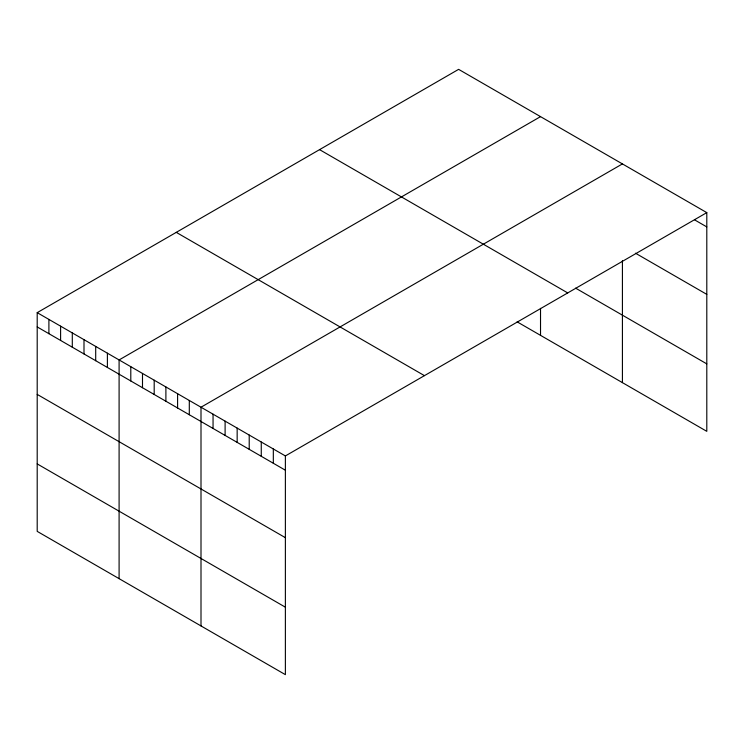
<?xml version="1.0" encoding="UTF-8"?>
<svg xmlns="http://www.w3.org/2000/svg" width="744" height="744" viewBox="0 0 744 744"><rect width="100%" height="100%" fill="white"/><g stroke="black" fill="none" stroke-linecap="round" stroke-linejoin="round"><path stroke-width="1.12" d="M706.8 212.626L285.38 455.933L285.38 674.65L37.2 531.374L37.2 312.657L458.62 69.35L706.8 212.626L706.8 431.343L517.117 321.836M540.525 116.631L119.096 359.938L119.096 578.655M622.421 163.913L201.001 407.219L201.001 625.937M694.747 219.954L706.8 226.911M635.478 253.202L706.8 294.373M575.624 288.151L706.8 363.881M319.557 149.637L567.728 292.922M176.272 232.361L424.443 375.646M37.2 312.657L285.38 455.933M37.2 326.932L285.38 470.217M37.2 394.394L285.38 537.679M37.2 463.903L285.38 607.188M622.421 260.716L622.421 382.63M540.525 308.36L540.525 335.349M273.327 448.976L273.327 463.261M261.265 442.02L261.265 456.295M249.212 435.054L249.212 449.339M237.159 428.098L237.159 442.382M225.107 421.141L225.107 435.417M213.054 414.176L213.054 428.46M189.302 400.467L189.302 414.743M177.593 393.706L177.593 407.991M165.893 386.954L165.893 401.239M154.194 380.203L154.194 394.478M142.495 373.442L142.495 387.726M130.795 366.69L130.795 380.974M107.396 353.186L107.396 367.462M95.697 346.425L95.697 360.71M83.998 339.673L83.998 353.958M72.298 332.921L72.298 347.197M60.599 326.16L60.599 340.445M48.899 319.409L48.899 333.693"/></g></svg>
